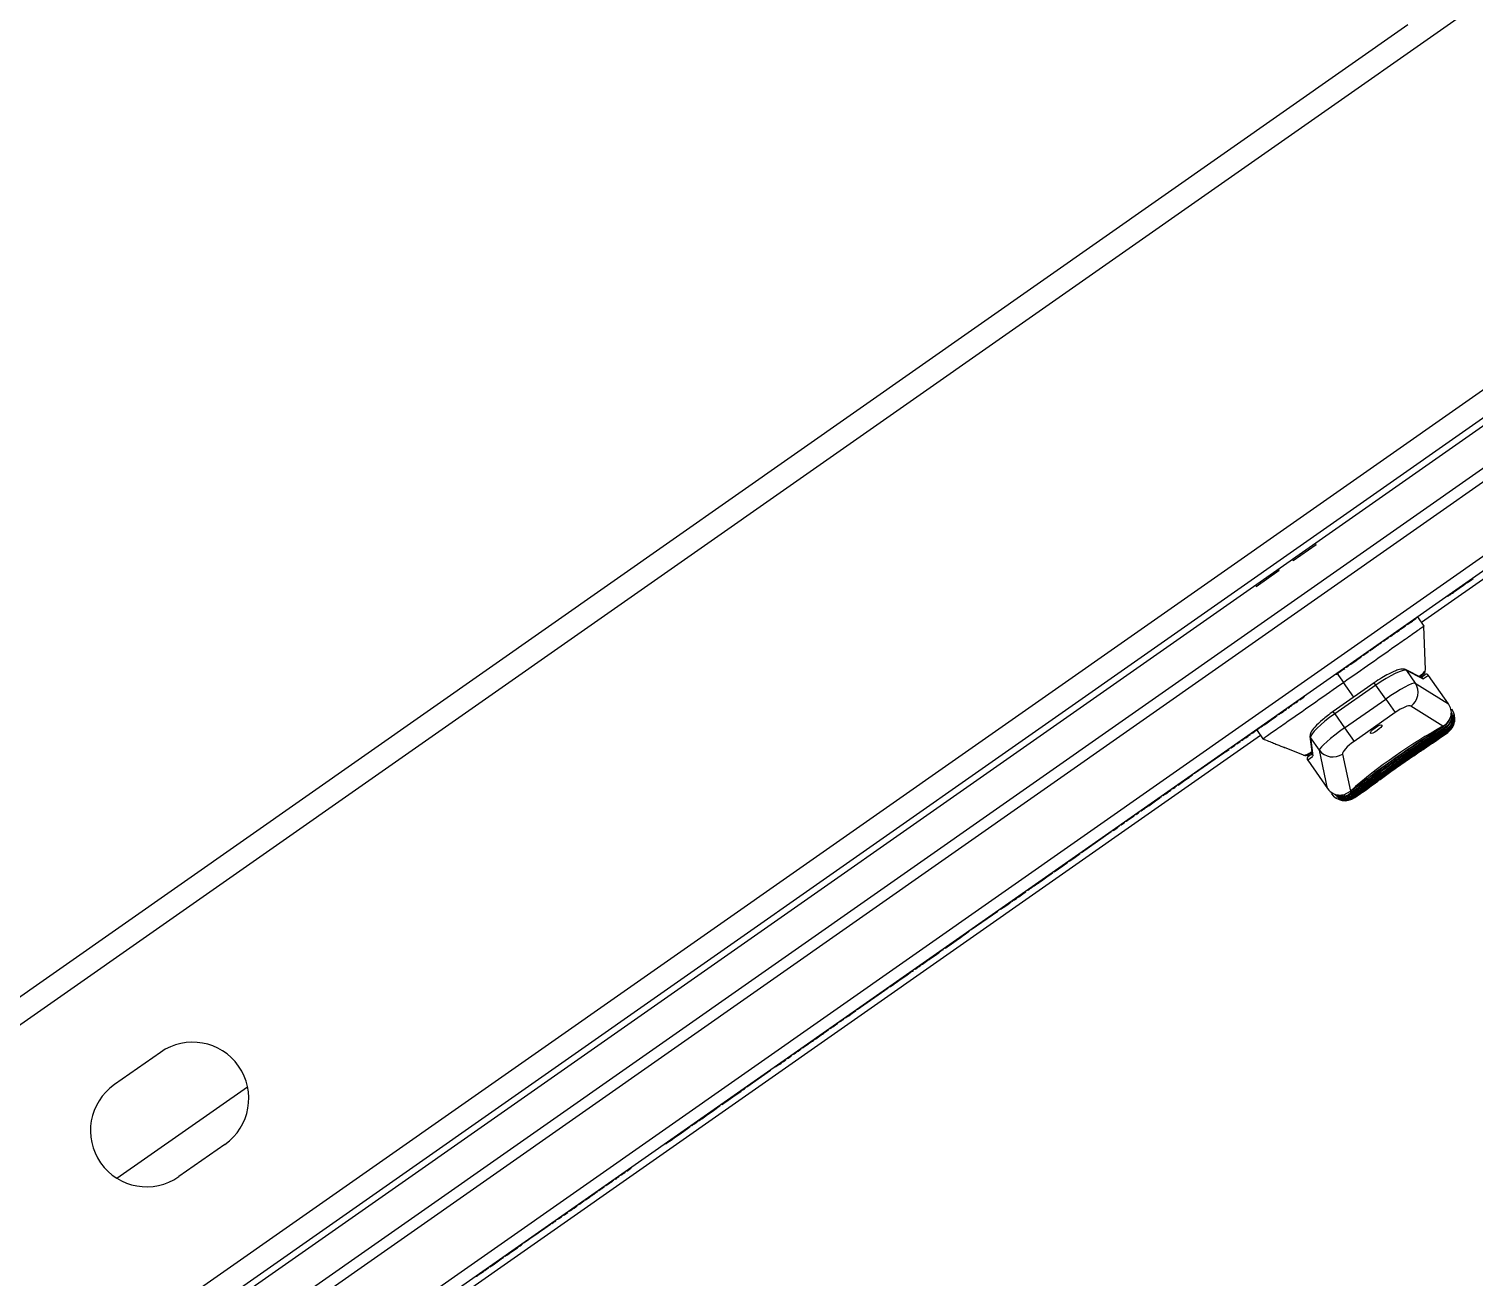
# Model space of a CAD drawing. Header units: millimetres. Extents: x 152904052 to 153933663, y 538271515 to 539240469.
# Drawn here: x 153354138.6 to 153354395.9, y 538946788.8 to 538947011.1 of the extents above; entities that cross this region are included whole.
import ezdxf

# ---------------------------------------------------------------- set-up
doc = ezdxf.new("R2010")
doc.units = ezdxf.units.MM
doc.layers.add('POWR', color=5, linetype='Continuous')

msp = doc.modelspace()

# ---------------------------------------------------------------- linework, layer by layer
at = {"layer": 'POWR', "color": 7}
for p, q in [((153353507.84, 538946393.29), (153355303.42, 538947650.57)), ((153353557.62, 538946358.81), (153355318.79, 538947592)), ((153353559.97, 538946355.45), (153355321.15, 538947588.64)), ((153353534.97, 538946417.3), (153354384.11, 538947011.87)), ((153353548.38, 538946338.36), (153354440.1, 538946962.75)), ((153353549.53, 538946336.73), (153354441.25, 538946961.11)), ((153354449.71, 538946953.74), (153353553.56, 538946326.24)), ((153354414.62, 538946952.42), (153353564.75, 538946357.33)), ((153354449.2, 538946950.81), (153353556.49, 538946325.73)), ((153354430.26, 538946936.02), (153354386.52, 538946905.39)), ((153354363.65, 538946916.42), (153354367.75, 538946919.29)), ((153354367.6, 538946919.5), (153354367.75, 538946919.29)), ((153354363.51, 538946916.63), (153354363.65, 538946916.42)), ((153354357.1, 538946911.84), (153354361.19, 538946914.7)), ((153354361.19, 538946914.7), (153354361.05, 538946914.91)), ((153354357.1, 538946911.84), (153354356.96, 538946912.04)), ((153354391.16, 538946910.05), (153354391.11, 538946910.14)), ((153354385.56, 538946906.13), (153354385.51, 538946906.21)), ((153354385.8, 538946906.42), (153354386.94, 538946904.78)), ((153354383.76, 538946904.87), (153354383.7, 538946904.95)), ((153354387.21, 538946896.98), (153354386.94, 538946904.78)), ((153354378.42, 538946901.13), (153354378.36, 538946901.21)), ((153354379.48, 538946901.87), (153354379.42, 538946901.95)), ((153354379.48, 538946901.86), (153354379.48, 538946901.87)), ((153354376.15, 538946899.54), (153354376.09, 538946899.62)), ((153354371.46, 538946896.38), (153354372.61, 538946894.74)), ((153354386.58, 538946895.54), (153354383.67, 538946897.04)), ((153354383.85, 538946896.88), (153354385.42, 538946894.62)), ((153354386.76, 538946895.38), (153354383.85, 538946896.88)), ((153354386.42, 538946895.62), (153354387.1, 538946896.1)), ((153354386.59, 538946895.53), (153354386.58, 538946895.54)), ((153354387.79, 538946895.97), (153354386.91, 538946895.35)), ((153354391.34, 538946890.9), (153354387.79, 538946895.97)), ((153354387.8, 538946895.97), (153354387.79, 538946895.97)), ((153354391.35, 538946890.91), (153354387.8, 538946895.97)), ((153354378.11, 538946894.67), (153354370.79, 538946889.55)), ((153354378.39, 538946894.26), (153354371.08, 538946889.14)), ((153354374.45, 538946892.11), (153354372.61, 538946894.74)), ((153354378.39, 538946894.26), (153354378.11, 538946894.67)), ((153354380.15, 538946891.75), (153354378.39, 538946894.26)), ((153354385.42, 538946894.62), (153354391.34, 538946890.9)), ((153354363.47, 538946890.66), (153354363.41, 538946890.74)), ((153354372.84, 538946886.63), (153354380.15, 538946891.75)), ((153354380.15, 538946891.75), (153354381.82, 538946889.36)), ((153354390.35, 538946886.94), (153354384.65, 538946890.53)), ((153354391.35, 538946890.91), (153354391.34, 538946890.9)), ((153354360.81, 538946888.8), (153354360.75, 538946888.88)), ((153354371.08, 538946889.14), (153354370.79, 538946889.55)), ((153354371.08, 538946889.14), (153354372.84, 538946886.63)), ((153354381.82, 538946889.36), (153354374.51, 538946884.24)), ((153354357.85, 538946885.31), (153354125.58, 538946722.68)), ((153354356.26, 538946885.61), (153354356.2, 538946885.7)), ((153354357.13, 538946886.34), (153354358.27, 538946884.7)), ((153354358.53, 538946887.2), (153354358.48, 538946887.29)), ((153354366.67, 538946885.13), (153354367.08, 538946881.89)), ((153354372.84, 538946886.63), (153354374.51, 538946884.24)), ((153354389.74, 538946884.79), (153354391.19, 538946885.81)), ((153354390.69, 538946886.52), (153354390.62, 538946886.63)), ((153354390.91, 538946886.21), (153354390.85, 538946886.3)), ((153354391.06, 538946886), (153354391.03, 538946886.04)), ((153354391.19, 538946885.81), (153354391.14, 538946885.89)), ((153354392.18, 538946887.38), (153354392.19, 538946887.41)), ((153354365.51, 538946881.78), (153354362.12, 538946883.15)), ((153354368.34, 538946882.66), (153354366.76, 538946884.91)), ((153354366.76, 538946884.91), (153354367.17, 538946881.66)), ((153354369.81, 538946875.82), (153354368.34, 538946882.66)), ((153354351.3, 538946882.14), (153354346.11, 538946878.51)), ((153354367.14, 538946881.51), (153354366.26, 538946880.89)), ((153354366.26, 538946880.89), (153354369.8, 538946875.82)), ((153354366.26, 538946880.89), (153354369.81, 538946875.82)), ((153354366.26, 538946880.89), (153354366.26, 538946880.89)), ((153354366.38, 538946881.59), (153354367.06, 538946882.07)), ((153354367.09, 538946881.88), (153354367.08, 538946881.89)), ((153354372.45, 538946881.98), (153354373.87, 538946875.4)), ((153354345.79, 538946878.28), (153354345.73, 538946878.36)), ((153354341.92, 538946875.57), (153354341.86, 538946875.65)), ((153354342.88, 538946876.25), (153354342.83, 538946876.33)), ((153354369.81, 538946875.82), (153354369.8, 538946875.82)), ((153354374.07, 538946875.05), (153354374.15, 538946874.94)), ((153354374.3, 538946874.71), (153354374.36, 538946874.63)), ((153354374.65, 538946874.22), (153354376.09, 538946875.24)), ((153354337.59, 538946872.54), (153354337.53, 538946872.62)), ((153354338.65, 538946873.28), (153354338.59, 538946873.36)), ((153354340.22, 538946874.38), (153354340.16, 538946874.46)), ((153354374.48, 538946874.46), (153354374.51, 538946874.41)), ((153354374.59, 538946874.3), (153354374.65, 538946874.22)), ((153354333.98, 538946870.01), (153354333.92, 538946870.09)), ((153354331.29, 538946868.13), (153354325.97, 538946864.41)), ((153354331.56, 538946868.32), (153354331.51, 538946868.4)), ((153354333.01, 538946869.33), (153354332.95, 538946869.42)), ((153354323.57, 538946862.72), (153354323.51, 538946862.8)), ((153354325.73, 538946864.23), (153354325.67, 538946864.32)), ((153354318.58, 538946859.23), (153354318.53, 538946859.31)), ((153354320.86, 538946860.82), (153354320.8, 538946860.91)), ((153354311.07, 538946853.97), (153354306.36, 538946850.67)), ((153354311.07, 538946853.97), (153354311.01, 538946854.05)), ((153354306.02, 538946850.43), (153354305.96, 538946850.51)), ((153354301.42, 538946847.21), (153354301.36, 538946847.29)), ((153354298.87, 538946845.43), (153354298.82, 538946845.51)), ((153354291.53, 538946840.29), (153354286.05, 538946836.45)), ((153354285.79, 538946836.27), (153354285.73, 538946836.35)), ((153354282.62, 538946834.05), (153354282.56, 538946834.13)), ((153354283.68, 538946834.79), (153354283.62, 538946834.87)), ((153354278.65, 538946831.27), (153354278.59, 538946831.35)), ((153354280.92, 538946832.86), (153354280.86, 538946832.94)), ((153354161.97, 538946828.86), (153354153.78, 538946823.12)), ((153354276.37, 538946829.68), (153354276.32, 538946829.76)), ((153354270.63, 538946825.65), (153354266.39, 538946822.68)), ((153354270.63, 538946825.65), (153354270.57, 538946825.73)), ((153354154.23, 538946806.44), (153354177.49, 538946822.73)), ((153354266.24, 538946822.58), (153354266.19, 538946822.66)), ((153354261.64, 538946819.36), (153354261.58, 538946819.44)), ((153354259.1, 538946817.58), (153354259.04, 538946817.66)), ((153354173.44, 538946812.48), (153354165.25, 538946806.74)), ((153354251.96, 538946812.58), (153354251.9, 538946812.66)), ((153354245.86, 538946808.31), (153354245.81, 538946808.39)), ((153354243.66, 538946806.77), (153354243.6, 538946806.85)), ((153354244.76, 538946807.54), (153354244.7, 538946807.62)), ((153354238.72, 538946803.31), (153354238.66, 538946803.39)), ((153354240.99, 538946804.9), (153354240.94, 538946804.98)), ((153354231.43, 538946798.21), (153354229.84, 538946797.09)), ((153354232.68, 538946799.08), (153354232.62, 538946799.16)), ((153354229.84, 538946797.09), (153354229.78, 538946797.17)), ((153354223.08, 538946792.36), (153354223.03, 538946792.44)), ((153354226.47, 538946794.73), (153354226.41, 538946794.81)), ((153354219.33, 538946789.73), (153354219.27, 538946789.81)), ((153354220.38, 538946790.47), (153354220.33, 538946790.55)), ((153354218.15, 538946788.9), (153354218.09, 538946788.99))]:
    msp.add_line(p, q, dxfattribs=at)
at = {"layer": 'POWR', "color": 7, "flags": 128}
msp.add_lwpolyline([(153354392.11, 538946887.52), (153354392.15, 538946887.49), (153354392.18, 538946887.47), (153354392.21, 538946887.44), (153354392.24, 538946887.42), (153354392.25, 538946887.39), (153354392.26, 538946887.37), (153354392.27, 538946887.35), (153354392.27, 538946887.33)], dxfattribs=at)
at = {"layer": 'POWR', "color": 7}
for centre, radius, start, end in [((153354383.45, 538946896.61), 0.478, 33.7503, 62.6971), ((153354386.5, 538946895.07), 0.501, 34.9493, 88.1583), ((153354386.36, 538946895.11), 0.478, 33.7519, 61.4607), ((153354387.39, 538946895.69), 0.5, 35, 125), ((153354387.38, 538946895.69), 0.499, 34.8431, 124.8422), ((153354382.87, 538946892.98), 3.04, 305.9813, 32.6058), ((153354389.47, 538946888.27), 3, 305, 35), ((153354391.68, 538946888.32), 0.264, 30.7039, 81.8639), ((153354391.88, 538946887.91), 0.238, 20.7146, 78.6181), ((153354391.79, 538946888.93), 0.3, 304.7968, 2.1446), ((153354391.86, 538946888.81), 0.3, 304.8181, 1.6827), ((153354392.01, 538946887.58), 0.22, 9.7435, 74.3896), ((153354392.03, 538946888.48), 0.299, 326.5957, 0.0839), ((153354367.14, 538946885.19), 0.478, 187.3029, 216.2497), ((153354390.25, 538946886.7), 0.368, 349.6788, 40.542), ((153354390.53, 538946886.39), 0.332, 344.0835, 41.999), ((153354390.85, 538946886.15), 0.203, 330.0014, 26.7177), ((153354370.75, 538946884.5), 3.04, 217.3942, 304.0187), ((153354366.66, 538946881.18), 0.5, 125, 215), ((153354366.66, 538946881.18), 0.499, 125.1578, 215.1569), ((153354367.55, 538946881.8), 0.501, 161.8417, 215.0507), ((153354367.56, 538946881.95), 0.478, 188.5393, 216.2481), ((153354372.92, 538946876.68), 3, 215, 305), ((153354371.29, 538946874.99), 0.3, 246.8184, 305.2572), ((153354372.12, 538946874.62), 0.264, 168.1361, 219.2961), ((153354374.13, 538946875.41), 0.368, 209.458, 260.3211), ((153354374.33, 538946875.04), 0.332, 208.001, 265.9165), ((153354371.51, 538946874.73), 0.3, 247.8554, 305.2032), ((153354371.6, 538946874.62), 0.3, 248.3173, 305.1819), ((153354371.85, 538946874.35), 0.299, 249.9211, 286.4612), ((153354372.44, 538946874.3), 0.238, 171.3819, 229.2854), ((153354372.71, 538946874.06), 0.22, 175.6104, 240.2565), ((153354372.9, 538946873.87), 0.148, 193.722, 252.7075), ((153354374.45, 538946874.66), 0.203, 223.2823, 279.9986), ((153354167.71, 538946820.67), 10, 305, 125), ((153354159.51, 538946814.93), 10, 125, 305)]:
    msp.add_arc(centre, radius, start, end, dxfattribs=at)
for centre, major_axis, ratio, start_param, end_param in [((153354379.02, 538946893.36), (-4.91, -3.44), 0.183333, 3.246312, 4.712389), ((153354383.76, 538946899.86), (3.15, -4.51), 0.105104, 6.08579, 6.283185), ((153354380.58, 538946891.14), (-4.91, -3.44), 0.124664, 3.246312, 4.712389), ((153354382.25, 538946888.75), (-2.46, -1.72), 0.249328, 3.246312, 4.712389), ((153354371.71, 538946888.24), (-4.91, -3.44), 0.183333, 4.712389, 6.178466), ((153354373.27, 538946886.02), (-4.91, -3.44), 0.124664, 4.712389, 6.178466), ((153354385.46, 538946876.39), (-20.89, -14.63), 0.249328, 4.306744, 5.118034), ((153354374.94, 538946883.63), (-2.46, -1.72), 0.249328, 4.712389, 6.178466), ((153354363.99, 538946886.02), (3.15, -4.51), 0.105104, 0, 0.197396)]:
    msp.add_ellipse(centre, major_axis=major_axis, ratio=ratio, start_param=start_param, end_param=end_param, dxfattribs=at)
msp.add_ellipse((153354378.44, 538946886.41), major_axis=(-1.02, -0.72), ratio=0.249328, dxfattribs=at)
for points, knots in [([(153354391.16, 538946910.05), (153354391.19, 538946910.07), (153354391.23, 538946910.1), (153354391.66, 538946910.4), (153354392.33, 538946910.87), (153354393.34, 538946911.58), (153354394.56, 538946912.43), (153354395.4, 538946913.02), (153354395.75, 538946913.26)], [0, 0, 0, 0, 0.192912, 0.360912, 0.512245, 0.657045, 0.85813, 1, 1, 1, 1]), ([(153354384.05, 538946905.07), (153354384.46, 538946905.36), (153354385.3, 538946905.95), (153354385.48, 538946906.07), (153354385.56, 538946906.13)], [0, 0, 0, 0, 0.489517, 1, 1, 1, 1]), ([(153354372.61, 538946894.74), (153354375.88, 538946897.03), (153354379.56, 538946899.61), (153354383.64, 538946902.46), (153354384.87, 538946903.33), (153354385.93, 538946904.07), (153354386.78, 538946904.66), (153354386.99, 538946904.81), (153354386.93, 538946904.77), (153354387.09, 538946904.88), (153354387.02, 538946904.83), (153354386.94, 538946904.78)], [0, 0, 0, 0, 0.12506, 0.140693, 0.156235, 0.171776, 0.187317, 0.207953, 0.228796, 0.24964, 1, 1, 1, 1]), ([(153354380.98, 538946902.92), (153354381.53, 538946903.31), (153354382.57, 538946904.04), (153354383.53, 538946904.71), (153354383.69, 538946904.82), (153354383.76, 538946904.87)], [0, 0, 0, 0, 0.367047, 0.694904, 1, 1, 1, 1]), ([(153354377.38, 538946900.4), (153354377.38, 538946900.4), (153354377.39, 538946900.4), (153354377.47, 538946900.47), (153354377.66, 538946900.6), (153354377.9, 538946900.76), (153354378.16, 538946900.95), (153354378.33, 538946901.07), (153354378.42, 538946901.13)], [0, 0, 0, 0, 0.0508933, 0.2518408, 0.4330083, 0.5979049, 0.7828544, 1, 1, 1, 1]), ([(153354378.42, 538946901.13), (153354378.58, 538946901.24), (153354378.91, 538946901.47), (153354379.22, 538946901.69), (153354379.43, 538946901.84), (153354379.46, 538946901.86), (153354379.48, 538946901.87)], [0, 0, 0, 0, 0.279221, 0.569595, 0.792219, 1, 1, 1, 1]), ([(153354379.76, 538946902.07), (153354379.91, 538946902.17), (153354380.26, 538946902.41), (153354380.59, 538946902.65), (153354380.66, 538946902.7), (153354380.69, 538946902.72)], [0, 0, 0, 0, 0.2629075, 0.6443136, 1, 1, 1, 1]), ([(153354373.14, 538946897.44), (153354373.14, 538946897.43), (153354373.14, 538946897.43), (153354373.63, 538946897.77), (153354374.56, 538946898.43), (153354375.39, 538946899.01), (153354375.82, 538946899.31), (153354375.86, 538946899.34)], [0, 0, 0, 0, 0.19194, 0.478727, 0.737633, 0.972253, 1, 1, 1, 1]), ([(153354376.15, 538946899.54), (153354376.16, 538946899.54), (153354376.17, 538946899.55), (153354376.31, 538946899.65), (153354376.52, 538946899.8), (153354376.79, 538946899.99), (153354377, 538946900.13), (153354377.1, 538946900.2)], [0, 0, 0, 0, 0.24327, 0.458274, 0.654298, 0.84222, 1, 1, 1, 1]), ([(153354371.36, 538946896.19), (153354371.36, 538946896.19), (153354371.36, 538946896.18), (153354371.87, 538946896.54), (153354372.6, 538946897.06), (153354372.86, 538946897.23)], [0, 0, 0, 0, 0.3124174, 0.7626894, 1, 1, 1, 1]), ([(153354383.68, 538946897.03), (153354383.55, 538946897.07), (153354383.21, 538946897.18), (153354382.5, 538946897.03), (153354381.58, 538946896.68), (153354380.6, 538946896.22), (153354379.41, 538946895.54), (153354378.55, 538946894.97), (153354378.11, 538946894.67)], [0, 0, 0, 0, 0.136399, 0.35062, 0.486259, 0.639988, 0.811317, 1, 1, 1, 1]), ([(153354386.09, 538946895.79), (153354386.39, 538946896.02), (153354387.04, 538946896.53), (153354387.15, 538946896.82), (153354387.21, 538946896.98)], [0, 0, 0, 0, 0.460595, 1, 1, 1, 1]), ([(153354386.79, 538946896.12), (153354386.79, 538946896.12), (153354386.78, 538946896.12), (153354386.9, 538946896.2), (153354386.64, 538946896.02), (153354386.24, 538946895.74), (153354386.22, 538946895.72)], [0, 0, 0, 0, 0.076031, 0.684272, 0.984473, 1, 1, 1, 1]), ([(153354386.79, 538946896.12), (153354386.85, 538946896.17), (153354386.98, 538946896.28), (153354387.12, 538946896.49), (153354387.2, 538946896.73), (153354387.21, 538946896.9), (153354387.21, 538946896.98)], [0, 0, 0, 0, 0.246097, 0.5, 0.753903, 1, 1, 1, 1]), ([(153354358.27, 538946884.7), (153354358.2, 538946884.65), (153354358.12, 538946884.6), (153354358.29, 538946884.71), (153354358.22, 538946884.67), (153354358.44, 538946884.82), (153354359.29, 538946885.42), (153354360.35, 538946886.15), (153354361.58, 538946887.02), (153354365.66, 538946889.87), (153354369.34, 538946892.45), (153354372.61, 538946894.74)], [0, 0, 0, 0, 0.7503603, 0.7712036, 0.792047, 0.8126829, 0.8282242, 0.8437654, 0.8593074, 0.87494, 1, 1, 1, 1]), ([(153354362.79, 538946890.18), (153354362.93, 538946890.28), (153354363.36, 538946890.58), (153354363.42, 538946890.63), (153354363.47, 538946890.66)], [0, 0, 0, 0, 0.322226, 1, 1, 1, 1]), ([(153354363.76, 538946890.86), (153354363.92, 538946890.98), (153354364.44, 538946891.34), (153354364.52, 538946891.4), (153354364.57, 538946891.43)], [0, 0, 0, 0, 0.315009, 1, 1, 1, 1]), ([(153354364.86, 538946891.63), (153354365, 538946891.73), (153354365.54, 538946892.11), (153354365.62, 538946892.17), (153354365.68, 538946892.21)], [0, 0, 0, 0, 0.248164, 1, 1, 1, 1]), ([(153354390.35, 538946886.94), (153354390.7, 538946887.2), (153354391.38, 538946887.7), (153354391.86, 538946888.82), (153354391.86, 538946889.97), (153354391.51, 538946890.59), (153354391.34, 538946890.9)], [0, 0, 0, 0, 0.280267, 0.560119, 0.77999, 1, 1, 1, 1]), ([(153354358.53, 538946887.2), (153354358.88, 538946887.45), (153354359.58, 538946887.94), (153354360.27, 538946888.42), (153354360.72, 538946888.73), (153354360.78, 538946888.78), (153354360.81, 538946888.8)], [0, 0, 0, 0, 0.277132, 0.564991, 0.788001, 1, 1, 1, 1]), ([(153354361.09, 538946889), (153354361.27, 538946889.12), (153354361.8, 538946889.49), (153354362.33, 538946889.86), (153354362.45, 538946889.94), (153354362.5, 538946889.98)], [0, 0, 0, 0, 0.196019, 0.608424, 1, 1, 1, 1]), ([(153354370.8, 538946889.55), (153354370.45, 538946889.3), (153354369.79, 538946888.82), (153354368.62, 538946887.87), (153354367.51, 538946886.81), (153354366.74, 538946885.79), (153354366.69, 538946885.34), (153354366.67, 538946885.12)], [0, 0, 0, 0, 0.148366, 0.289904, 0.552429, 0.78964, 1, 1, 1, 1]), ([(153354390.53, 538946886.94), (153354390.84, 538946887.18), (153354391.4, 538946887.61), (153354391.62, 538946888.29), (153354391.72, 538946888.58)], [0, 0, 0, 0, 0.560102, 1, 1, 1, 1]), ([(153354391.91, 538946888.46), (153354391.76, 538946888.04), (153354391.51, 538946887.3), (153354390.89, 538946886.84), (153354390.62, 538946886.63)], [0, 0, 0, 0, 0.558805, 1, 1, 1, 1]), ([(153354390.69, 538946886.52), (153354390.99, 538946886.75), (153354391.53, 538946887.17), (153354391.79, 538946887.79), (153354391.9, 538946888.06)], [0, 0, 0, 0, 0.559341, 1, 1, 1, 1]), ([(153354392.1, 538946888), (153354391.95, 538946887.61), (153354391.69, 538946886.93), (153354391.11, 538946886.49), (153354390.85, 538946886.3)], [0, 0, 0, 0, 0.559946, 1, 1, 1, 1]), ([(153354390.91, 538946886.21), (153354391.2, 538946886.44), (153354391.71, 538946886.83), (153354391.97, 538946887.42), (153354392.09, 538946887.68)], [0, 0, 0, 0, 0.560851, 1, 1, 1, 1]), ([(153354392.23, 538946887.61), (153354392.08, 538946887.26), (153354391.81, 538946886.64), (153354391.27, 538946886.22), (153354391.03, 538946886.04)], [0, 0, 0, 0, 0.560632, 1, 1, 1, 1]), ([(153354391.86, 538946889.34), (153354391.87, 538946889.32), (153354391.89, 538946889.29), (153354391.91, 538946889.26), (153354391.92, 538946889.24)], [0, 0, 0, 0, 0.56, 1, 1, 1, 1]), ([(153354391.9, 538946888.06), (153354391.94, 538946888.19), (153354392.01, 538946888.43), (153354392.05, 538946888.73), (153354392.07, 538946888.92), (153354392.09, 538946888.93), (153354392.09, 538946888.94)], [0, 0, 0, 0, 0.280806, 0.560908, 0.780709, 1, 1, 1, 1]), ([(153354391.92, 538946889.24), (153354391.93, 538946889.22), (153354391.94, 538946889.19), (153354391.95, 538946889.06), (153354391.96, 538946888.91), (153354391.95, 538946888.7), (153354391.92, 538946888.54), (153354391.91, 538946888.46)], [0, 0, 0, 0, 0.249744, 0.375036, 0.500188, 0.74981, 1, 1, 1, 1]), ([(153354391.93, 538946888.14), (153354391.96, 538946888.2), (153354392.02, 538946888.29), (153354392.07, 538946888.43), (153354392.08, 538946888.5), (153354392.07, 538946888.55), (153354392.05, 538946888.57), (153354392.04, 538946888.56), (153354392.03, 538946888.56)], [0, 0, 0, 0, 0.374659, 0.561624, 0.655741, 0.749878, 0.87458, 1, 1, 1, 1]), ([(153354392.09, 538946888.94), (153354392.1, 538946888.91), (153354392.13, 538946888.87), (153354392.15, 538946888.84), (153354392.16, 538946888.82)], [0, 0, 0, 0, 0.56, 1, 1, 1, 1]), ([(153354392.09, 538946887.68), (153354392.13, 538946887.81), (153354392.2, 538946888.05), (153354392.25, 538946888.36), (153354392.27, 538946888.47), (153354392.27, 538946888.52)], [0, 0, 0, 0, 0.36017, 0.71825, 1, 1, 1, 1]), ([(153354392.16, 538946888.82), (153354392.16, 538946888.81), (153354392.17, 538946888.79), (153354392.17, 538946888.73), (153354392.18, 538946888.63), (153354392.18, 538946888.47), (153354392.16, 538946888.24), (153354392.12, 538946888.08), (153354392.1, 538946888)], [0, 0, 0, 0, 0.125651, 0.251071, 0.376235, 0.501213, 0.75047, 1, 1, 1, 1]), ([(153354392.15, 538946887.92), (153354392.17, 538946887.94), (153354392.2, 538946887.99), (153354392.24, 538946888.08), (153354392.25, 538946888.16), (153354392.25, 538946888.19), (153354392.25, 538946888.22), (153354392.23, 538946888.24), (153354392.21, 538946888.23), (153354392.2, 538946888.23)], [0, 0, 0, 0, 0.171196, 0.419391, 0.543584, 0.606184, 0.668896, 0.834743, 1, 1, 1, 1]), ([(153354392.18, 538946887.38), (153354392.23, 538946887.51), (153354392.29, 538946887.69), (153354392.3, 538946887.8), (153354392.3, 538946887.83)], [0, 0, 0, 0, 0.7646615, 1, 1, 1, 1]), ([(153354392.19, 538946887.41), (153354392.27, 538946887.66), (153354392.37, 538946888), (153354392.39, 538946888.29), (153354392.4, 538946888.31), (153354392.4, 538946888.32)], [0, 0, 0, 0, 0.558035, 0.7787477, 1, 1, 1, 1]), ([(153354392.33, 538946888.48), (153354392.33, 538946888.47), (153354392.34, 538946888.46), (153354392.34, 538946888.39), (153354392.34, 538946888.28), (153354392.33, 538946888.11), (153354392.3, 538946887.86), (153354392.25, 538946887.7), (153354392.23, 538946887.61)], [0, 0, 0, 0, 0.124886, 0.250388, 0.375677, 0.500865, 0.750601, 1, 1, 1, 1]), ([(153354392.42, 538946888.06), (153354392.42, 538946888.04), (153354392.42, 538946887.99), (153354392.4, 538946887.82), (153354392.35, 538946887.58), (153354392.29, 538946887.41), (153354392.27, 538946887.33)], [0, 0, 0, 0, 0.083233, 0.266712, 0.633241, 1, 1, 1, 1]), ([(153354392.29, 538946888.57), (153354392.3, 538946888.55), (153354392.31, 538946888.52), (153354392.33, 538946888.49), (153354392.33, 538946888.48)], [0, 0, 0, 0, 0.56, 1, 1, 1, 1]), ([(153354354.56, 538946884.43), (153354354.59, 538946884.45), (153354354.65, 538946884.48), (153354355.18, 538946884.86), (153354355.72, 538946885.23), (153354356.05, 538946885.47), (153354356.08, 538946885.49)], [0, 0, 0, 0, 0.361483, 0.676351, 0.972907, 1, 1, 1, 1]), ([(153354356.26, 538946885.61), (153354356.28, 538946885.63), (153354356.31, 538946885.65), (153354356.61, 538946885.86), (153354357.04, 538946886.16), (153354357.52, 538946886.5), (153354358.03, 538946886.85), (153354358.36, 538946887.08), (153354358.53, 538946887.2)], [0, 0, 0, 0, 0.203822, 0.38104, 0.547981, 0.683805, 0.832176, 1, 1, 1, 1]), ([(153354373.81, 538946875.23), (153354375.29, 538946876.37), (153354378.24, 538946878.65), (153354382.7, 538946881.82), (153354386.84, 538946884.61), (153354389.3, 538946886.16), (153354390.53, 538946886.94)], [0, 0, 0, 0, 0.280656, 0.560317, 0.780051, 1, 1, 1, 1]), ([(153354373.87, 538946875.33), (153354375.33, 538946876.47), (153354378.25, 538946878.74), (153354382.64, 538946881.87), (153354386.74, 538946884.62), (153354389.19, 538946886.15), (153354390.42, 538946886.92)], [0, 0, 0, 0, 0.279884, 0.560494, 0.779839, 1, 1, 1, 1]), ([(153354390.62, 538946886.63), (153354389.06, 538946885.65), (153354385.95, 538946883.68), (153354381.49, 538946880.62), (153354377.49, 538946877.7), (153354375.21, 538946875.93), (153354374.07, 538946875.05)], [0, 0, 0, 0, 0.279462, 0.559802, 0.778911, 1, 1, 1, 1]), ([(153354374.15, 538946874.94), (153354375.6, 538946876.06), (153354378.51, 538946878.3), (153354382.92, 538946881.45), (153354387.04, 538946884.21), (153354389.47, 538946885.75), (153354390.69, 538946886.52)], [0, 0, 0, 0, 0.279365, 0.559627, 0.778697, 1, 1, 1, 1]), ([(153354390.85, 538946886.3), (153354389.31, 538946885.31), (153354386.23, 538946883.35), (153354381.74, 538946880.26), (153354377.72, 538946877.33), (153354375.45, 538946875.59), (153354374.3, 538946874.71)], [0, 0, 0, 0, 0.279197, 0.55923, 0.778542, 1, 1, 1, 1]), ([(153354374.36, 538946874.63), (153354375.32, 538946875.36), (153354377.23, 538946876.82), (153354380.33, 538946879.09), (153354383.69, 538946881.47), (153354387.3, 538946883.9), (153354389.7, 538946885.44), (153354390.91, 538946886.21)], [0, 0, 0, 0, 0.186481, 0.372718, 0.559433, 0.778886, 1, 1, 1, 1]), ([(153354391.03, 538946886.04), (153354390.03, 538946885.4), (153354388.03, 538946884.1), (153354384.82, 538946881.95), (153354381.41, 538946879.58), (153354377.87, 538946877.01), (153354375.61, 538946875.31), (153354374.48, 538946874.46)], [0, 0, 0, 0, 0.186493, 0.373204, 0.559469, 0.779702, 1, 1, 1, 1]), ([(153354374.51, 538946874.41), (153354375.48, 538946875.13), (153354377.4, 538946876.57), (153354380.52, 538946878.82), (153354383.88, 538946881.19), (153354387.48, 538946883.64), (153354389.86, 538946885.21), (153354391.06, 538946886)], [0, 0, 0, 0, 0.186482, 0.372708, 0.559438, 0.778869, 1, 1, 1, 1]), ([(153354391.14, 538946885.89), (153354390.15, 538946885.23), (153354388.16, 538946883.91), (153354384.97, 538946881.74), (153354381.56, 538946879.37), (153354378.01, 538946876.81), (153354375.73, 538946875.14), (153354374.59, 538946874.3)], [0, 0, 0, 0, 0.18649, 0.373191, 0.559464, 0.77969, 1, 1, 1, 1]), ([(153354391.06, 538946886), (153354391.33, 538946886.21), (153354391.82, 538946886.6), (153354392.08, 538946887.16), (153354392.19, 538946887.41)], [0, 0, 0, 0, 0.558153, 1, 1, 1, 1]), ([(153354392.27, 538946887.33), (153354392.12, 538946887.01), (153354391.85, 538946886.44), (153354391.35, 538946886.06), (153354391.14, 538946885.89)], [0, 0, 0, 0, 0.558034, 1, 1, 1, 1]), ([(153354351.47, 538946882.26), (153354351.48, 538946882.26), (153354351.49, 538946882.27), (153354351.81, 538946882.5), (153354352.27, 538946882.82), (153354352.28, 538946882.82)], [0, 0, 0, 0, 0.400326, 0.98925, 1, 1, 1, 1]), ([(153354352.56, 538946883.02), (153354352.57, 538946883.03), (153354352.57, 538946883.03), (153354352.88, 538946883.25), (153354353.32, 538946883.55), (153354353.37, 538946883.59)], [0, 0, 0, 0, 0.3714392, 0.9283596, 1, 1, 1, 1]), ([(153354353.66, 538946883.79), (153354353.66, 538946883.79), (153354353.67, 538946883.8), (153354353.91, 538946883.96), (153354354.25, 538946884.2), (153354354.28, 538946884.22)], [0, 0, 0, 0, 0.372675, 0.947787, 1, 1, 1, 1]), ([(153354358.27, 538946884.7), (153354358.61, 538946884.57), (153354359.28, 538946884.3), (153354360.24, 538946883.91), (153354361.03, 538946883.59), (153354361.55, 538946883.38), (153354361.85, 538946883.26), (153354362.02, 538946883.19), (153354362.08, 538946883.17), (153354362.12, 538946883.15)], [0, 0, 0, 0, 0.1212211, 0.2429205, 0.3712161, 0.5123961, 0.6669653, 0.8310887, 1, 1, 1, 1]), ([(153354365.51, 538946881.78), (153354365.72, 538946881.79), (153354366.02, 538946881.79), (153354366.79, 538946882.3), (153354367.01, 538946882.45)], [0, 0, 0, 0, 0.702256, 1, 1, 1, 1]), ([(153354376.09, 538946875.24), (153354376.1, 538946875.24), (153354376.37, 538946875.42), (153354377.32, 538946876.12), (153354378.9, 538946877.28), (153354380.8, 538946878.66), (153354382.85, 538946880.12), (153354384.91, 538946881.54), (153354386.87, 538946882.86), (153354388.49, 538946883.94), (153354389.47, 538946884.59), (153354389.73, 538946884.79), (153354389.74, 538946884.8)], [0, 0, 0, 0, 0.003473, 0.127751, 0.25193, 0.375819, 0.499822, 0.624027, 0.748207, 0.872102, 0.996008, 1, 1, 1, 1]), ([(153354367.03, 538946882.29), (153354367.01, 538946882.28), (153354366.61, 538946882), (153354366.35, 538946881.81), (153354366.46, 538946881.89), (153354366.46, 538946881.89), (153354366.46, 538946881.89)], [0, 0, 0, 0, 0.015527, 0.315728, 0.923969, 1, 1, 1, 1]), ([(153354343.17, 538946876.45), (153354343.51, 538946876.68), (153354344.46, 538946877.35), (153354345.5, 538946878.08), (153354345.69, 538946878.21), (153354345.79, 538946878.28)], [0, 0, 0, 0, 0.218371, 0.615957, 1, 1, 1, 1]), ([(153354340.51, 538946874.58), (153354340.68, 538946874.7), (153354341.22, 538946875.08), (153354341.75, 538946875.45), (153354341.86, 538946875.53), (153354341.92, 538946875.57)], [0, 0, 0, 0, 0.192889, 0.60287, 1, 1, 1, 1]), ([(153354342.2, 538946875.77), (153354342.34, 538946875.87), (153354342.78, 538946876.17), (153354342.84, 538946876.22), (153354342.88, 538946876.25)], [0, 0, 0, 0, 0.31786, 1, 1, 1, 1]), ([(153354369.81, 538946875.82), (153354370.12, 538946875.49), (153354370.74, 538946874.83), (153354371.98, 538946874.61), (153354373.05, 538946874.83), (153354373.59, 538946875.21), (153354373.87, 538946875.4)], [0, 0, 0, 0, 0.279785, 0.559857, 0.779728, 1, 1, 1, 1]), ([(153354371.17, 538946874.72), (153354371.16, 538946874.73), (153354371.13, 538946874.76), (153354371.11, 538946874.79), (153354371.1, 538946874.8)], [0, 0, 0, 0, 0.5599998, 1, 1, 1, 1]), ([(153354371.92, 538946874.46), (153354371.83, 538946874.47), (153354371.67, 538946874.5), (153354371.47, 538946874.57), (153354371.33, 538946874.62), (153354371.22, 538946874.68), (153354371.19, 538946874.7), (153354371.17, 538946874.72)], [0, 0, 0, 0, 0.251028, 0.501181, 0.626243, 0.751403, 1, 1, 1, 1]), ([(153354371.46, 538946874.75), (153354371.46, 538946874.74), (153354371.45, 538946874.72), (153354371.47, 538946874.7), (153354371.51, 538946874.67), (153354371.61, 538946874.65), (153354371.73, 538946874.66), (153354371.82, 538946874.67), (153354371.86, 538946874.68)], [0, 0, 0, 0, 0.125083, 0.250612, 0.375716, 0.501101, 0.749517, 1, 1, 1, 1]), ([(153354374.07, 538946875.05), (153354373.7, 538946874.82), (153354373.04, 538946874.41), (153354372.26, 538946874.44), (153354371.92, 538946874.46)], [0, 0, 0, 0, 0.559592, 1, 1, 1, 1]), ([(153354372.28, 538946874.33), (153354372.66, 538946874.35), (153354373.34, 538946874.4), (153354373.9, 538946874.77), (153354374.15, 538946874.94)], [0, 0, 0, 0, 0.559285, 1, 1, 1, 1]), ([(153354374.3, 538946874.71), (153354373.96, 538946874.5), (153354373.33, 538946874.11), (153354372.6, 538946874.11), (153354372.28, 538946874.12)], [0, 0, 0, 0, 0.5600096, 1, 1, 1, 1]), ([(153354336.55, 538946871.81), (153354336.55, 538946871.81), (153354336.56, 538946871.82), (153354336.65, 538946871.88), (153354336.83, 538946872), (153354337.06, 538946872.17), (153354337.32, 538946872.35), (153354337.5, 538946872.48), (153354337.59, 538946872.54)], [0, 0, 0, 0, 0.051902, 0.258252, 0.449306, 0.618763, 0.79889, 1, 1, 1, 1]), ([(153354337.59, 538946872.54), (153354337.75, 538946872.65), (153354338.07, 538946872.88), (153354338.4, 538946873.11), (153354338.61, 538946873.25), (153354338.63, 538946873.27), (153354338.65, 538946873.28)], [0, 0, 0, 0, 0.275921, 0.560742, 0.783615, 1, 1, 1, 1]), ([(153354337.95, 538946872.79), (153354338.29, 538946873.03), (153354338.99, 538946873.52), (153354339.68, 538946874.01), (153354340.13, 538946874.32), (153354340.19, 538946874.36), (153354340.22, 538946874.38)], [0, 0, 0, 0, 0.275754, 0.56072, 0.783725, 1, 1, 1, 1]), ([(153354371.4, 538946874.45), (153354371.41, 538946874.45), (153354371.44, 538946874.46), (153354371.76, 538946874.37), (153354372.09, 538946874.34), (153354372.28, 538946874.33)], [0, 0, 0, 0, 0.279424, 0.560243, 1, 1, 1, 1]), ([(153354371.49, 538946874.35), (153354371.47, 538946874.36), (153354371.44, 538946874.4), (153354371.41, 538946874.43), (153354371.4, 538946874.45)], [0, 0, 0, 0, 0.56, 1, 1, 1, 1]), ([(153354372.28, 538946874.12), (153354372.2, 538946874.13), (153354372.03, 538946874.15), (153354371.81, 538946874.21), (153354371.66, 538946874.26), (153354371.57, 538946874.3), (153354371.51, 538946874.33), (153354371.49, 538946874.34), (153354371.49, 538946874.35)], [0, 0, 0, 0, 0.250691, 0.499738, 0.624633, 0.749644, 0.875011, 1, 1, 1, 1]), ([(153354371.75, 538946874.06), (153354371.74, 538946874.08), (153354371.71, 538946874.1), (153354371.69, 538946874.13), (153354371.68, 538946874.14)], [0, 0, 0, 0, 0.5599996, 1, 1, 1, 1]), ([(153354372.6, 538946873.87), (153354372.51, 538946873.87), (153354372.34, 538946873.89), (153354372.1, 538946873.94), (153354371.93, 538946873.99), (153354371.83, 538946874.02), (153354371.77, 538946874.05), (153354371.75, 538946874.06), (153354371.75, 538946874.06)], [0, 0, 0, 0, 0.249575, 0.499234, 0.624577, 0.749541, 0.874797, 1, 1, 1, 1]), ([(153354371.77, 538946874.38), (153354371.77, 538946874.37), (153354371.76, 538946874.36), (153354371.77, 538946874.33), (153354371.81, 538946874.31), (153354371.88, 538946874.29), (153354372.03, 538946874.29), (153354372.13, 538946874.32), (153354372.2, 538946874.33)], [0, 0, 0, 0, 0.125209, 0.250655, 0.344867, 0.439084, 0.625539, 1, 1, 1, 1]), ([(153354371.76, 538946874.13), (153354371.84, 538946874.11), (153354372.04, 538946874.06), (153354372.37, 538946874.04), (153354372.58, 538946874.02)], [0, 0, 0, 0, 0.389876, 1, 1, 1, 1]), ([(153354371.88, 538946873.94), (153354371.89, 538946873.94), (153354371.93, 538946873.94), (153354372.27, 538946873.85), (153354372.6, 538946873.84), (153354372.8, 538946873.83)], [0, 0, 0, 0, 0.279849, 0.560767, 1, 1, 1, 1]), ([(153354372.15, 538946873.95), (153354372.15, 538946873.95), (153354372.15, 538946873.94), (153354372.21, 538946873.91), (153354372.4, 538946873.85), (153354372.67, 538946873.84), (153354372.83, 538946873.83)], [0, 0, 0, 0, 0.02102, 0.134539, 0.478024, 1, 1, 1, 1]), ([(153354372.85, 538946873.73), (153354372.76, 538946873.74), (153354372.58, 538946873.74), (153354372.33, 538946873.78), (153354372.2, 538946873.81), (153354372.16, 538946873.82)], [0, 0, 0, 0, 0.3996, 0.799314, 1, 1, 1, 1]), ([(153354372.58, 538946874.02), (153354372.94, 538946874.06), (153354373.59, 538946874.12), (153354374.13, 538946874.47), (153354374.36, 538946874.63)], [0, 0, 0, 0, 0.56076, 1, 1, 1, 1]), ([(153354374.48, 538946874.46), (153354374.16, 538946874.26), (153354373.57, 538946873.9), (153354372.9, 538946873.88), (153354372.6, 538946873.87)], [0, 0, 0, 0, 0.560688, 1, 1, 1, 1]), ([(153354372.8, 538946873.83), (153354373.14, 538946873.87), (153354373.76, 538946873.93), (153354374.28, 538946874.26), (153354374.51, 538946874.41)], [0, 0, 0, 0, 0.558139, 1, 1, 1, 1]), ([(153354374.59, 538946874.3), (153354374.29, 538946874.12), (153354373.75, 538946873.8), (153354373.13, 538946873.75), (153354372.85, 538946873.73)], [0, 0, 0, 0, 0.558032, 1, 1, 1, 1]), ([(153354333.01, 538946869.33), (153354333.04, 538946869.35), (153354333.08, 538946869.38), (153354333.52, 538946869.69), (153354333.69, 538946869.81)], [0, 0, 0, 0, 0.599941, 1, 1, 1, 1]), ([(153354333.98, 538946870.01), (153354334.01, 538946870.03), (153354334.07, 538946870.07), (153354334.57, 538946870.43), (153354335.12, 538946870.81), (153354335.39, 538946871)], [0, 0, 0, 0, 0.368878, 0.697816, 1, 1, 1, 1]), ([(153354335.67, 538946871.2), (153354335.69, 538946871.21), (153354335.73, 538946871.24), (153354335.96, 538946871.4), (153354336.19, 538946871.56), (153354336.27, 538946871.61)], [0, 0, 0, 0, 0.436374, 0.82486, 1, 1, 1, 1]), ([(153354331.59, 538946868.34), (153354331.59, 538946868.34), (153354331.59, 538946868.34), (153354332.02, 538946868.64), (153354332.6, 538946869.05), (153354332.72, 538946869.13)], [0, 0, 0, 0, 0.344388, 0.860788, 1, 1, 1, 1]), ([(153354321.14, 538946861.02), (153354321.6, 538946861.34), (153354322.52, 538946861.99), (153354323.37, 538946862.58), (153354323.5, 538946862.67), (153354323.57, 538946862.72)], [0, 0, 0, 0, 0.32564, 0.665263, 1, 1, 1, 1]), ([(153354323.85, 538946862.92), (153354323.93, 538946862.97), (153354324.61, 538946863.45), (153354325.43, 538946864.02), (153354325.63, 538946864.16), (153354325.73, 538946864.23)], [0, 0, 0, 0, 0.059815, 0.533636, 1, 1, 1, 1]), ([(153354316.34, 538946857.66), (153354316.34, 538946857.66), (153354316.34, 538946857.66), (153354316.55, 538946857.81), (153354316.94, 538946858.08), (153354317.43, 538946858.43), (153354318, 538946858.82), (153354318.38, 538946859.09), (153354318.58, 538946859.23)], [0, 0, 0, 0, 0.099931, 0.297137, 0.482001, 0.644907, 0.814694, 1, 1, 1, 1]), ([(153354318.58, 538946859.23), (153354318.93, 538946859.47), (153354319.62, 538946859.96), (153354320.32, 538946860.45), (153354320.77, 538946860.76), (153354320.83, 538946860.8), (153354320.86, 538946860.82)], [0, 0, 0, 0, 0.27511, 0.557358, 0.780093, 1, 1, 1, 1]), ([(153354313.66, 538946855.78), (153354313.66, 538946855.78), (153354313.66, 538946855.78), (153354314.13, 538946856.11), (153354314.96, 538946856.69), (153354315.71, 538946857.22), (153354316.05, 538946857.46)], [0, 0, 0, 0, 0.185336, 0.481365, 0.759128, 1, 1, 1, 1]), ([(153354311.52, 538946854.29), (153354311.52, 538946854.29), (153354311.52, 538946854.29), (153354312.16, 538946854.73), (153354313.04, 538946855.35), (153354313.46, 538946855.64)], [0, 0, 0, 0, 0.2581686, 0.6520805, 1, 1, 1, 1]), ([(153354301.7, 538946847.41), (153354302.1, 538946847.69), (153354303.14, 538946848.42), (153354304.52, 538946849.38), (153354305.75, 538946850.25), (153354305.93, 538946850.37), (153354306.02, 538946850.43)], [0, 0, 0, 0, 0.15269, 0.403814, 0.701599, 1, 1, 1, 1]), ([(153354298.87, 538946845.43), (153354299.26, 538946845.7), (153354300.03, 538946846.24), (153354300.82, 538946846.8), (153354301.32, 538946847.14), (153354301.38, 538946847.19), (153354301.42, 538946847.21)], [0, 0, 0, 0, 0.275104, 0.554507, 0.77669, 1, 1, 1, 1]), ([(153354296.36, 538946843.67), (153354296.36, 538946843.67), (153354296.37, 538946843.67), (153354296.6, 538946843.84), (153354297.09, 538946844.18), (153354297.89, 538946844.74), (153354298.54, 538946845.2), (153354298.87, 538946845.43)], [0, 0, 0, 0, 0.103284, 0.300865, 0.488334, 0.735336, 1, 1, 1, 1]), ([(153354291.81, 538946840.48), (153354291.81, 538946840.48), (153354291.81, 538946840.48), (153354292.49, 538946840.96), (153354293.7, 538946841.81), (153354294.96, 538946842.69), (153354295.8, 538946843.28), (153354296.08, 538946843.47)], [0, 0, 0, 0, 0.16836, 0.429285, 0.677212, 0.894576, 1, 1, 1, 1]), ([(153354283.97, 538946834.99), (153354284.02, 538946835.03), (153354284.69, 538946835.5), (153354285.5, 538946836.07), (153354285.69, 538946836.2), (153354285.79, 538946836.27)], [0, 0, 0, 0, 0.0462622, 0.5183238, 1, 1, 1, 1]), ([(153354281.21, 538946833.06), (153354281.38, 538946833.18), (153354281.93, 538946833.56), (153354282.46, 538946833.94), (153354282.56, 538946834.01), (153354282.62, 538946834.05)], [0, 0, 0, 0, 0.185329, 0.588233, 1, 1, 1, 1]), ([(153354282.9, 538946834.25), (153354283.08, 538946834.37), (153354283.57, 538946834.72), (153354283.64, 538946834.76), (153354283.68, 538946834.79)], [0, 0, 0, 0, 0.348529, 1, 1, 1, 1]), ([(153354276.37, 538946829.68), (153354276.42, 538946829.71), (153354276.5, 538946829.76), (153354277.11, 538946830.19), (153354277.86, 538946830.72), (153354278.38, 538946831.08), (153354278.65, 538946831.27)], [0, 0, 0, 0, 0.291955, 0.564274, 0.77698, 1, 1, 1, 1]), ([(153354278.65, 538946831.27), (153354278.99, 538946831.51), (153354279.67, 538946831.99), (153354280.39, 538946832.49), (153354280.84, 538946832.8), (153354280.89, 538946832.84), (153354280.92, 538946832.86)], [0, 0, 0, 0, 0.275813, 0.552302, 0.773603, 1, 1, 1, 1]), ([(153354274.71, 538946828.51), (153354274.77, 538946828.55), (153354274.89, 538946828.64), (153354275.48, 538946829.05), (153354276, 538946829.42), (153354276.09, 538946829.48)], [0, 0, 0, 0, 0.449901, 0.911411, 1, 1, 1, 1]), ([(153354271.52, 538946826.28), (153354271.57, 538946826.31), (153354271.67, 538946826.38), (153354272.33, 538946826.84), (153354273.05, 538946827.35), (153354273.36, 538946827.56)], [0, 0, 0, 0, 0.357086, 0.722158, 1, 1, 1, 1]), ([(153354273.65, 538946827.77), (153354273.68, 538946827.79), (153354273.73, 538946827.83), (153354274.27, 538946828.2), (153354274.42, 538946828.31)], [0, 0, 0, 0, 0.7249547, 1, 1, 1, 1]), ([(153354261.93, 538946819.56), (153354262.32, 538946819.84), (153354263.36, 538946820.56), (153354264.76, 538946821.54), (153354265.99, 538946822.41), (153354266.16, 538946822.52), (153354266.24, 538946822.58)], [0, 0, 0, 0, 0.151094, 0.39751, 0.693287, 1, 1, 1, 1]), ([(153354258.06, 538946816.85), (153354258.06, 538946816.85), (153354258.06, 538946816.86), (153354258.16, 538946816.92), (153354258.34, 538946817.05), (153354258.59, 538946817.22), (153354258.89, 538946817.43), (153354259.21, 538946817.66), (153354259.52, 538946817.87), (153354259.78, 538946818.06), (153354259.99, 538946818.2), (153354260.13, 538946818.3), (153354260.15, 538946818.31), (153354260.16, 538946818.32)], [0, 0, 0, 0, 0.024638, 0.123502, 0.219339, 0.313902, 0.409294, 0.508275, 0.605476, 0.701523, 0.798387, 0.897305, 1, 1, 1, 1]), ([(153354259.1, 538946817.58), (153354259.48, 538946817.85), (153354260.24, 538946818.38), (153354261.06, 538946818.95), (153354261.55, 538946819.3), (153354261.61, 538946819.34), (153354261.64, 538946819.36)], [0, 0, 0, 0, 0.277048, 0.550765, 0.770996, 1, 1, 1, 1]), ([(153354251.96, 538946812.58), (153354252.02, 538946812.62), (153354252.14, 538946812.7), (153354253.08, 538946813.37), (153354254.44, 538946814.31), (153354255.68, 538946815.19), (153354256.3, 538946815.62)], [0, 0, 0, 0, 0.262268, 0.513831, 0.759272, 1, 1, 1, 1]), ([(153354256.58, 538946815.82), (153354256.62, 538946815.84), (153354256.69, 538946815.9), (153354257.26, 538946816.29), (153354258.09, 538946816.87), (153354258.76, 538946817.34), (153354259.1, 538946817.58)], [0, 0, 0, 0, 0.233117, 0.489666, 0.74158, 1, 1, 1, 1]), ([(153354245.05, 538946807.74), (153354245.18, 538946807.83), (153354245.77, 538946808.25), (153354245.82, 538946808.28), (153354245.86, 538946808.31)], [0, 0, 0, 0, 0.228803, 1, 1, 1, 1]), ([(153354241.28, 538946805.1), (153354241.45, 538946805.22), (153354242, 538946805.61), (153354242.54, 538946805.98), (153354242.64, 538946806.05), (153354242.69, 538946806.09)], [0, 0, 0, 0, 0.181462, 0.57963, 1, 1, 1, 1]), ([(153354242.98, 538946806.29), (153354243.11, 538946806.39), (153354243.58, 538946806.71), (153354243.62, 538946806.74), (153354243.66, 538946806.77)], [0, 0, 0, 0, 0.2994672, 1, 1, 1, 1]), ([(153354243.94, 538946806.97), (153354244.11, 538946807.08), (153354244.66, 538946807.47), (153354244.72, 538946807.51), (153354244.76, 538946807.54)], [0, 0, 0, 0, 0.292499, 1, 1, 1, 1]), ([(153354237.69, 538946802.59), (153354237.68, 538946802.58), (153354237.63, 538946802.55), (153354237.73, 538946802.61), (153354237.95, 538946802.77), (153354238.3, 538946803.01), (153354238.58, 538946803.21), (153354238.72, 538946803.31)], [0, 0, 0, 0, 0.077223, 0.31542, 0.545317, 0.771433, 1, 1, 1, 1]), ([(153354238.72, 538946803.31), (153354238.88, 538946803.42), (153354239.19, 538946803.64), (153354239.53, 538946803.88), (153354239.74, 538946804.02), (153354239.76, 538946804.04), (153354239.78, 538946804.05)], [0, 0, 0, 0, 0.279043, 0.5499234, 0.7686812, 1, 1, 1, 1]), ([(153354240.06, 538946804.25), (153354240.1, 538946804.27), (153354240.32, 538946804.43), (153354240.63, 538946804.65), (153354240.94, 538946804.86), (153354240.97, 538946804.89), (153354240.99, 538946804.9)], [0, 0, 0, 0, 0.055296, 0.35897, 0.671266, 1, 1, 1, 1]), ([(153354233.81, 538946799.87), (153354233.85, 538946799.9), (153354233.9, 538946799.93), (153354234.38, 538946800.27), (153354234.49, 538946800.35)], [0, 0, 0, 0, 0.761279, 1, 1, 1, 1]), ([(153354234.78, 538946800.55), (153354234.84, 538946800.59), (153354234.97, 538946800.69), (153354235.56, 538946801.1), (153354236.1, 538946801.47), (153354236.19, 538946801.54)], [0, 0, 0, 0, 0.437424, 0.900221, 1, 1, 1, 1]), ([(153354236.48, 538946801.74), (153354236.48, 538946801.74), (153354236.48, 538946801.74), (153354236.7, 538946801.9), (153354237.02, 538946802.12), (153354237.3, 538946802.32), (153354237.4, 538946802.39)], [0, 0, 0, 0, 0.161116, 0.4945, 0.820886, 1, 1, 1, 1]), ([(153354231.6, 538946798.32), (153354231.63, 538946798.35), (153354231.7, 538946798.4), (153354232.18, 538946798.73), (153354232.39, 538946798.88)], [0, 0, 0, 0, 0.550104, 1, 1, 1, 1]), ([(153354232.68, 538946799.08), (153354232.72, 538946799.11), (153354232.79, 538946799.16), (153354233.31, 538946799.52), (153354233.52, 538946799.67)], [0, 0, 0, 0, 0.574403, 1, 1, 1, 1]), ([(153354229.84, 538946797.09), (153354228.91, 538946796.44), (153354227.86, 538946795.71), (153354226.87, 538946795.02), (153354226.76, 538946794.93)], [0, 0, 0, 0, 0.8793999, 1, 1, 1, 1]), ([(153354220.67, 538946790.67), (153354220.75, 538946790.72), (153354221.25, 538946791.08), (153354222.05, 538946791.64), (153354222.92, 538946792.25), (153354223.03, 538946792.32), (153354223.08, 538946792.36)], [0, 0, 0, 0, 0.048282, 0.319575, 0.647967, 1, 1, 1, 1]), ([(153354223.37, 538946792.56), (153354223.88, 538946792.92), (153354225.04, 538946793.73), (153354226.22, 538946794.56), (153354226.38, 538946794.67), (153354226.47, 538946794.73)], [0, 0, 0, 0, 0.276376, 0.625984, 1, 1, 1, 1]), ([(153354218.29, 538946789), (153354218.28, 538946789), (153354218.26, 538946788.98), (153354218.34, 538946789.04), (153354218.5, 538946789.15), (153354218.73, 538946789.31), (153354219.01, 538946789.51), (153354219.22, 538946789.66), (153354219.33, 538946789.73)], [0, 0, 0, 0, 0.135514, 0.312166, 0.486181, 0.658258, 0.828751, 1, 1, 1, 1]), ([(153354219.33, 538946789.73), (153354219.43, 538946789.8), (153354219.64, 538946789.95), (153354219.92, 538946790.15), (153354220.17, 538946790.32), (153354220.35, 538946790.45), (153354220.37, 538946790.46), (153354220.38, 538946790.47)], [0, 0, 0, 0, 0.190803, 0.37176, 0.550839, 0.767471, 1, 1, 1, 1])]:
    msp.add_open_spline(points, degree=3, knots=knots, dxfattribs=at)
msp.add_open_spline([(153354365.51, 538946881.78), (153354365.68, 538946881.74), (153354366.01, 538946881.66), (153354366.31, 538946881.81), (153354366.46, 538946881.89)], degree=3, dxfattribs=at)

doc.saveas('drawing.dxf')
